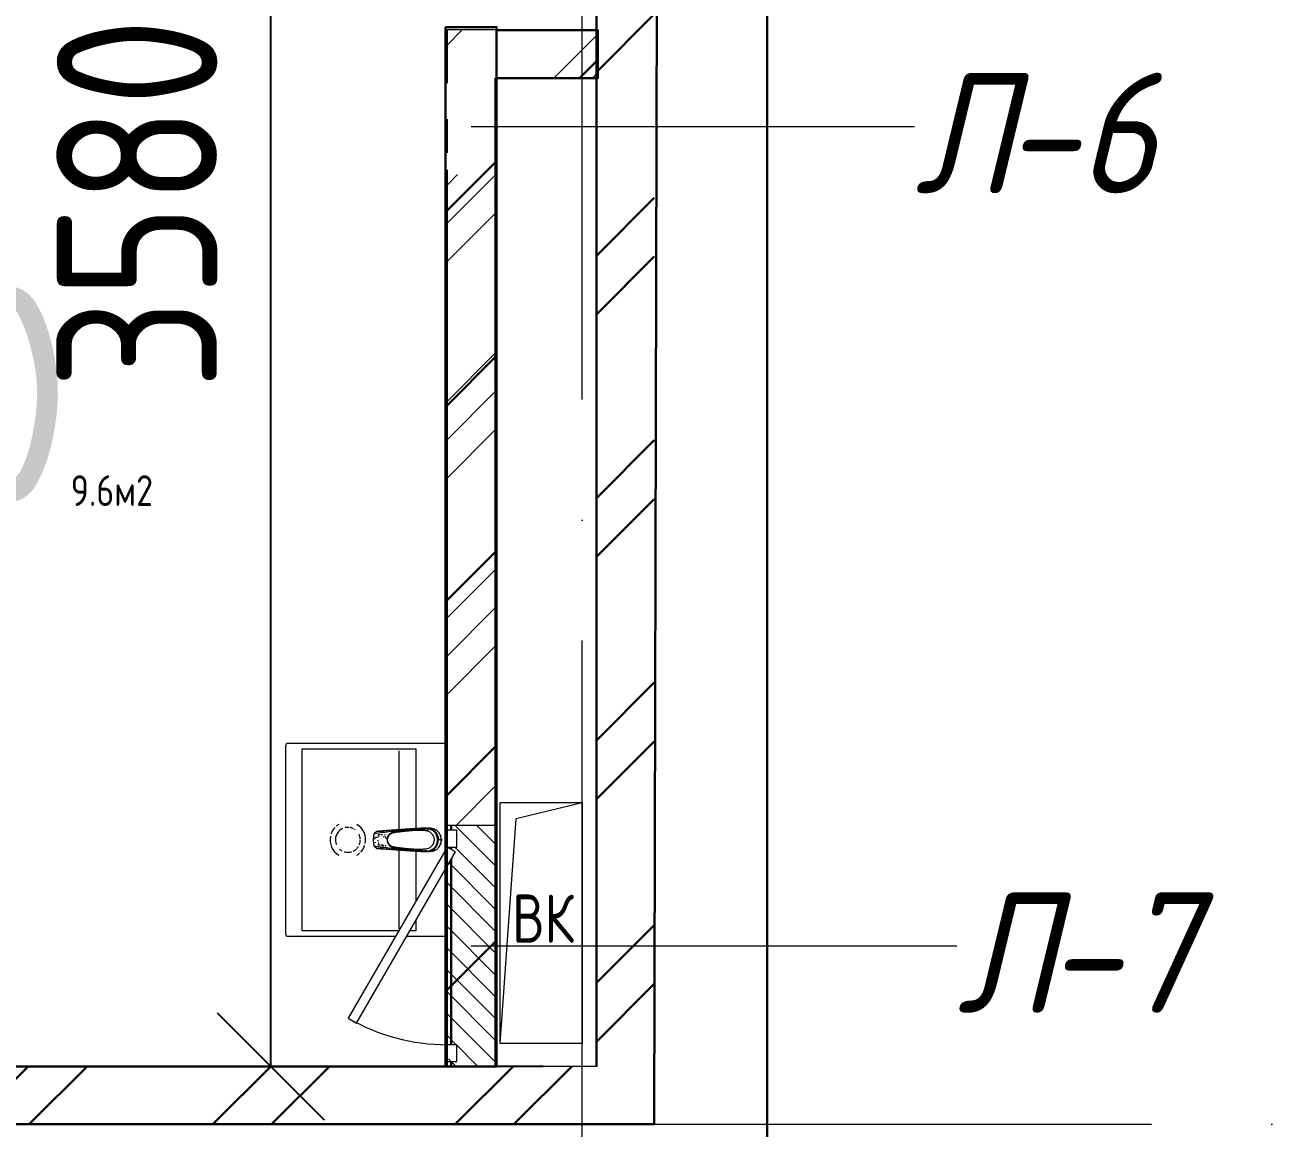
# Model space of a CAD drawing. Header units: millimetres. Extents: x -592259 to 288321, y -552984 to 293768.
# Drawn here: x 17906 to 20494, y -204574 to -202286 of the extents above; entities that cross this region are included whole.
import ezdxf

# ---------------------------------------------------------------- set-up
doc = ezdxf.new("R2010")
doc.units = ezdxf.units.MM
doc.linetypes.add('ADSK_Линия сетки', pattern=[2500, 2000, -250, 0, -250])
doc.layers.get('Defpoints').update_dxf_attribs({"color": 250})
for name, color, linetype, lineweight in [('0) Расчет', 250, 'Continuous', 60), ('0.2) Кирпич', 30, 'Continuous', 30), ('0.3) ПГП 6 вып', 4, 'Continuous', 30), ('2)Фархверки', 40, 'Continuous', 30), ('4) Штукатурка', 6, 'Continuous', 30), ('A-AREA-____-IDEN', 250, 'Continuous', 9), ('A-DETL-GENF-OTLN', 250, 'Continuous', 5), ('A-DOOR-____-IDEN', 250, 'Continuous', 9), ('A-DOOR-____-MCUT', 250, 'Continuous', 5), ('A-DOOR-____-OTLN', 250, 'Continuous', 5), ('A-FLOR-____-OTLN', 250, 'Continuous', 9), ('A-GENM-____-MCUT', 250, 'Continuous', 25), ('A-GENM-____-OTLN', 250, 'Continuous', 9), ('A-GLAZ-____-OTLN', 250, 'Continuous', 5), ('A-WALL-____-MCUT', 250, 'Continuous', 13), ('A-WALL-____-PATT', 250, 'Continuous', 13), ('G-XREF-____-OTLN', 250, 'Continuous', 9), ('P-SANR-FIXT-OTLN', 250, 'Continuous', 9), ('S-GRID-____-OTLN', 250, 'Continuous', 9)]:
    doc.layers.add(name, color=color, linetype=linetype, lineweight=lineweight)
doc.styles.add('ISOCPEUR', font='isocpeur.ttf', dxfattribs={"width": 0.8, "height": 100})
doc.styles.add('ISOCPEUR_1', font='isocpeur.ttf', dxfattribs={"width": 0.9, "height": 250})
doc.styles.add('ISOCPEUR_I', font='isocpeui.ttf', dxfattribs={"width": 0.9, "height": 12.5})
doc.styles.get("Standard").update_dxf_attribs({"font": 'ГОСТ тип А.ttf'})
doc.styles.add('А3', font='ГОСТ тип А.ttf')
doc.dimstyles.new('А3', dxfattribs={"dimtxt": 333, "dimasz": 222, "dimexe": 222, "dimexo": 111, "dimgap": 111, "dimtad": 1, "dimtoh": 1, "dimdec": 0, "dimrnd": 0.0015, "dimzin": 0, "dimdsep": 46, "dimtxsty": 'Standard', "dimblk": 'OBLIQUE', "dimcen": 0, "dimclrd": 7, "dimclre": 7, "dimclrt": 7, "dimadec": 0, "dimazin": 0, "dimtfac": 1, "dimtdec": 0, "dimtofl": 0, "dimtmove": 0, "dimatfit": 3, "dimfxl": 1, "dimtolj": 1, "dimtzin": 0, "dimarcsym": 0})
pattern_1 = [(45, (-3188.22, -259241.4), (-251.4472, 251.4472), []), (45, (-3188.22, -258860.4), (-251.4472, 251.4472), [])]
pattern_2 = [(45, (-3188.22, -259241.4), (-224.5064, 224.5064), []), (45, (-3108.85, -259241.4), (0, 449.0128), []), (45, (-3267.6, -259241.4), (0, 449.0128), [])]

# ---------------------------------------------------------------- blocks, each defined once
blk = doc.blocks.new('SND_Умывальник_Santek HEO - HEO 40_ гибкая подводка_установка на стену_ 400х340х170_  PN4_5_ ХВ_ГВ накидная гайка BP DN15_ К-гл_кон_ П DN 50-V20-АР1_Маркировочный план 3 этажа')
at = {"layer": 'G-XREF-____-OTLN'}
for p, q in [((-17.5, -103.1), (-18.3, -96.1)), ((18.6, -93.2), (17.7, -100.7)), ((-13.2, -122.3), (-12.8, -122.9)), ((13.7, -121.5), (13.9, -121.2))]:
    blk.add_line(p, q, dxfattribs=at)
at = {"layer": 'G-XREF-____-OTLN', "flags": 128}
blk.add_lwpolyline([(0, -129.4), (-2.6, -129.2), (-5.1, -128.6), (-8.6, -126.9), (-9.4, -126.4)], dxfattribs=at)
at = {"layer": 'P-SANR-FIXT-OTLN', "lineweight": 5}
for p, q in [((-200, -5), (-200, -335)), ((200, -88.7), (200, -5)), ((-23.9, -47.6), (-23.4, -52)), ((-21.2, -45.9), (-19.8, -45.9)), ((23.4, -52), (23.9, -47.4)), ((-188.5, -306), (-188.5, -70)), ((-188.5, -70), (-22, -70)), ((-188.5, -70), (-22, -70)), ((22.1, -70), (127.6, -70)), ((22.1, -70), (127.6, -70)), ((167.6, -70), (188.5, -70)), ((167.6, -70), (188.5, -70)), ((188.5, -70), (188.5, -82.1)), ((-184.6, -105), (-19.4, -105)), ((19.4, -105), (184.6, -105)), ((188.5, -105.2), (188.5, -306)), ((200, -335), (200, -111.8)), ((-9.6, -133.4), (-11, -135)), ((-10.2, -147.5), (-8.9, -148.7)), ((-5.9, -150.5), (-4.4, -151)), ((12.6, -138.2), (11.3, -135.3)), ((12, -138.2), (12, -140.3)), ((12, -138.2), (12, -140.3)), ((188.5, -306), (-188.5, -306)), ((-195, -340), (195, -340))]:
    blk.add_line(p, q, dxfattribs=at)
at = {"layer": 'P-SANR-FIXT-OTLN', "lineweight": 5, "flags": 128}
for points in [[(-24, -45.9), (-23.5, -44.1), (-23.1, -42.4)], [(23.1, -42.5), (23.5, -44.1), (24, -45.9)], [(-21.8, -57.4), (-22.6, -54.7), (-23.4, -52)], [(23.4, -52), (22.6, -54.7), (21.8, -57.4)], [(-17.6, -151.4), (-17.8, -149.6), (-17.9, -147.9)], [(-17.6, -151.4), (-15.4, -153.8), (-13.1, -156.3)], [(11, -146.6), (11.3, -146.2), (11.9, -145.1)], [(13.1, -156.3), (15.4, -153.8), (17.7, -151.4)], [(17.9, -147.9), (17.8, -149.6), (17.7, -151.4)]]:
    blk.add_lwpolyline(points, dxfattribs=at)
at = {"layer": 'P-SANR-FIXT-OTLN', "lineweight": 5}
for centre, radius, start, end in [((0, -210.9), 36.9, 78.0272, 150), ((0, -210.9), 36.9, 45.5918, 71.6223), ((0, -210.9), 25.9, 167.3064, 171.5165), ((0, -210.9), 25.9, 152.9816, 166.4817), ((0, -210.9), 25.9, 144, 148.4296), ((0, -210.9), 25.9, 93.0847, 116.1739), ((0, -210.9), 25.9, 65.5446, 88.4632), ((0, -210.9), 25.9, 45.5775, 58.0134), ((0, -210.9), 25.9, 25.5336, 44.5196), ((0, -210.9), 25.9, 13.3482, 16.572), ((0, -210.9), 25.9, 360, 12.6033), ((0, -210.9), 36.9, 30, 40.5764), ((0, -210.9), 36.9, 210, 220.5764), ((0, -210.9), 25.9, 175.2821, 180), ((0, -210.9), 25.9, 180, 192.7098), ((0, -210.9), 25.9, 205.5336, 224.5196), ((0, -210.9), 25.9, 225.5775, 292.7628), ((0, -210.9), 36.9, 258.0272, 330), ((0, -210.9), 25.9, 317.3943, 331.7651), ((0, -210.9), 25.9, 342.1977, 345.8849), ((0, -210.9), 25.9, 347.2447, 360), ((0, -210.9), 36.9, 225.5918, 251.6223), ((-195, -335), 5, 180, 270), ((195, -335), 5, 270, 360)]:
    blk.add_arc(centre, radius, start, end, dxfattribs=at)
for centre, major_axis, start_param, end_param in [((0, -140.2), (10.5, 0), 2.984761, 3.136523), ((0, -140.2), (10.5, 0), 3.150836, 3.488648), ((0, -144.4), (10.5, 0), 3.141593, 3.665191), ((0, -140.2), (10.5, 0), 2.074739, 2.346091), ((0, -140.2), (10.5, 0), 3.944651, 4.150495), ((0, -144.4), (10.5, 0), 2.106208, 2.262595), ((0, -144.4), (10.5, 0), 4.044495, 4.199712), ((0, -144.4), (13, 0), 4.251351, 4.444761), ((0, -140.2), (10.5, 0), 1.895215, 2.047019), ((0, -144.4), (13, 0), 4.518274, 4.621873), ((0, -140.2), (10.5, 0), 4.792405, 4.95203), ((0, -144.4), (13, 0), 5.095586, 5.204636), ((0, -140.2), (10.5, 0), 5.302179, 5.484258), ((0, -144.4), (10.5, 0), 5.759587, 6.283185), ((0, -140.2), (10.5, 0), 5.967442, 6.44117), ((0, -144.4), (13, 0), 0.38978, 0.523027)]:
    blk.add_ellipse(centre, major_axis=major_axis, ratio=0.841652, start_param=start_param, end_param=end_param, dxfattribs=at)
for points, knots in [([(0, -17), (-2.6, -17), (-5.7, -17.5), (-9.3, -18.8), (-11, -19.6), (-12.7, -20.4), (-14.3, -21.4), (-15.5, -22.4), (-16.7, -23.3), (-18.1, -24.6), (-19.3, -26.1), (-20.5, -27.7), (-21.5, -29.6), (-22.3, -31.7), (-23.2, -34.8), (-23.8, -38.6), (-23.9, -41), (-24, -41.9)], [0, 0, 0, 0, 0.2, 0.25, 0.3, 0.35, 0.4, 0.45, 0.5, 0.55, 0.6, 0.65, 0.7, 0.75, 0.8, 0.9, 1, 1, 1, 1]), ([(-24, -45.9), (-24, -44.4), (-23.7, -41.4), (-22.5, -37.8), (-21.2, -35), (-19.5, -32.5), (-16.9, -29.7), (-13.3, -26.9), (-9.1, -24.8), (-4.7, -23.5), (-1.6, -23.2), (0, -23.2)], [0, 0, 0, 0, 4.281434, 8.562869, 10.703586, 12.844303, 17.125738, 21.407172, 25.688606, 29.970041, 34.251475, 34.251475, 34.251475, 34.251475]), ([(23, -42.2), (22.5, -40), (20.7, -35.7), (16, -30.5), (10.1, -26.7), (4.2, -24.8), (-1.1, -24.5), (-5.4, -25.2), (-9.5, -26.6), (-13.3, -28.7), (-16.7, -31.3), (-19.6, -34.6), (-21.8, -38.3), (-22.8, -41), (-23.1, -42.4)], [0, 0, 0, 0, 0.111111, 0.222222, 0.333333, 0.444444, 0.513889, 0.583333, 0.652778, 0.722222, 0.791667, 0.861111, 0.930556, 1, 1, 1, 1]), ([(-5.3, -25), (-5.1, -25), (-4.1, -24.8), (-3.2, -24.7), (-2.5, -24.6)], [0.91841171, 0.91841171, 0.91841171, 0.91841171, 0.92857143, 0.96187166, 0.96187166, 0.96187166, 0.96187166]), ([(0, -17), (0, -17.5), (0, -18.6), (0, -20.3), (0, -21.8), (0, -22.7), (0, -23.2)], [0, 0, 0, 0, 0.25, 0.5, 0.75, 0.9474122, 0.9474122, 0.9474122, 0.9474122]), ([(24, -41.9), (24, -41.1), (23.9, -39.5), (23.6, -37.3), (23.3, -35.4), (22.9, -33.6), (22.3, -31.4), (21.5, -29.4), (20.4, -27.5), (19.1, -25.8), (17.7, -24.2), (15.5, -22.2), (11.3, -19.4), (5.8, -17.4), (1.5, -17), (0, -17)], [0, 0, 0, 0, 0.055556, 0.111111, 0.166667, 0.222222, 0.277778, 0.333333, 0.388889, 0.444444, 0.5, 0.555556, 0.666667, 0.888889, 1, 1, 1, 1]), ([(24, -45.9), (23.9, -44.4), (23.7, -42.1), (22.9, -39.2), (22.2, -37.1), (21.1, -35), (19.5, -32.5), (16.9, -29.7), (13.2, -26.9), (9.1, -24.8), (4.6, -23.5), (1.5, -23.2), (0, -23.2)], [-68.50295, -68.50295, -68.50295, -68.50295, -64.221516, -62.080799, -59.940082, -57.799364, -55.658647, -51.377213, -47.095778, -42.814344, -38.53291, -34.251475, -34.251475, -34.251475, -34.251475]), ([(6.6, -17.7), (7.2, -17.9), (8.4, -18.3), (9.7, -18.8), (10.2, -19)], [0.08534081, 0.08534081, 0.08534081, 0.08534081, 0.11111111, 0.13561298, 0.13561298, 0.13561298, 0.13561298]), ([(-23.2, -41.7), (-23.3, -41.8), (-23.7, -44), (-24.1, -48.4), (-24.2, -55.3), (-23.9, -60.1), (-23.8, -62.5)], [0.6183892, 0.6183892, 0.6183892, 0.6183892, 0.625, 0.75, 0.875, 1, 1, 1, 1]), ([(-23.8, -45.7), (-23.9, -45.2), (-24, -43.9), (-24, -41.1), (-23.8, -38.2), (-23.4, -36), (-23.3, -35.2), (-23.3, -35.2)], [0.449688, 0.449688, 0.449688, 0.449688, 0.4722222, 0.5, 0.5555556, 0.5833333, 0.5860809, 0.5860809, 0.5860809, 0.5860809]), ([(-23.9, -47.6), (-24, -49.2), (-23.9, -52.6), (-23.3, -57.5), (-22.5, -62.4), (-21.8, -67.4), (-21.2, -72.4), (-20.5, -79.2), (-19.6, -85.9), (-18.7, -92.7), (-18.1, -96.9), (-17.7, -100.4), (-17.4, -103.7), (-17.1, -107.9), (-16.5, -113), (-15.5, -117.2), (-14.3, -120.3), (-13.1, -122.6), (-11.5, -124.7), (-9.6, -126.4), (-7.4, -127.7), (-4.3, -129), (-1.7, -129.4), (0, -129.4)], [0, 0, 0, 0, 0.055556, 0.111111, 0.166667, 0.222222, 0.277778, 0.333333, 0.444444, 0.5, 0.555556, 0.583333, 0.611111, 0.666667, 0.722222, 0.777778, 0.805556, 0.833333, 0.861111, 0.888889, 0.916667, 0.944444, 1, 1, 1, 1]), ([(-23.8, -46.4), (-23.8, -46.8), (-23.6, -47.9), (-23.4, -48.9), (-23.2, -49.6)], [0.11642766, 0.11642766, 0.11642766, 0.11642766, 0.15, 0.2, 0.2, 0.2, 0.2]), ([(-13.1, -156.3), (-14, -150.5), (-15.7, -138.8), (-17.5, -124.1), (-18.8, -112.3), (-19.7, -103.3), (-20.4, -95.8), (-21, -89.7), (-21.3, -85.2), (-21.7, -80.4), (-22.2, -73.7), (-22.6, -66.6), (-23, -60), (-23.2, -53.9), (-23.1, -48.3), (-22.9, -45.7), (-22.8, -44.8)], [0, 0, 0, 0, 0.0714286, 0.1428571, 0.1785714, 0.2142857, 0.25, 0.2678571, 0.2857143, 0.3035714, 0.3214286, 0.3571429, 0.375, 0.3928571, 0.4285714, 0.4542548, 0.4542548, 0.4542548, 0.4542548]), ([(-22.3, -41.8), (-22.2, -41.4), (-22.1, -40.9), (-21.9, -40), (-21.7, -39.4), (-21.6, -39)], [0.5, 0.5, 0.5, 0.5, 0.53571429, 0.55357143, 0.57142857, 0.57142857, 0.57142857, 0.57142857]), ([(-21.4, -38.4), (-21.4, -38.2), (-21.2, -37.7), (-20.7, -36.5), (-19.9, -34.9), (-19.2, -33.8), (-18.9, -33.4)], [0.58122859, 0.58122859, 0.58122859, 0.58122859, 0.58928571, 0.60714286, 0.64285714, 0.66787901, 0.66787901, 0.66787901, 0.66787901]), ([(0, -128.4), (-0.5, -128.4), (-1.5, -128.4), (-3, -128.2), (-4.5, -127.8), (-6, -127.3), (-7.2, -126.7), (-8.3, -126.1), (-9.4, -125.3), (-10.6, -124.2), (-11.7, -123.1), (-12.3, -122.1), (-13, -121.1), (-13.8, -119.5), (-14.8, -117), (-15.6, -113.8), (-16.2, -110.6), (-16.5, -107.9), (-16.7, -104.9), (-17, -102.2), (-17.2, -100.1), (-17.5, -98.1), (-17.8, -95.4), (-18.2, -92.4), (-18.5, -89.5), (-18.8, -86.5), (-19.2, -82.4), (-19.6, -77.2), (-19.9, -71.2), (-19.9, -66.2), (-19.9, -62.6), (-19.9, -59.9), (-19.8, -57.9), (-19.8, -56.3), (-19.8, -54.9), (-19.8, -53.4), (-19.7, -51.5), (-19.5, -49.1), (-18.9, -46.3), (-17.6, -42.7), (-15, -38.6), (-10.6, -34.8), (-6.2, -32.7), (-2.5, -31.9), (0.4, -31.7), (3.3, -32.1), (6, -32.8), (8.2, -33.7), (9.9, -34.7), (11.3, -35.6), (12.7, -36.7), (14, -37.9), (15.2, -39.2), (16.4, -40.9), (17.7, -43.1), (18.9, -46.3), (19.5, -50.3), (19.8, -56.2), (19.9, -62.5), (19.9, -68.3), (19.7, -74), (19.3, -81.1), (18.8, -86.8), (18.5, -89.7)], [0, 0, 0, 0, 0.019231, 0.038462, 0.057692, 0.076923, 0.096154, 0.115385, 0.134615, 0.153846, 0.163462, 0.173077, 0.182692, 0.192308, 0.211538, 0.230769, 0.240385, 0.25, 0.259615, 0.269231, 0.274038, 0.278846, 0.288462, 0.298077, 0.307692, 0.317308, 0.326923, 0.346154, 0.365385, 0.384615, 0.403846, 0.423077, 0.442308, 0.451923, 0.461538, 0.471154, 0.480769, 0.5, 0.519231, 0.538462, 0.576923, 0.615385, 0.653846, 0.673077, 0.692308, 0.711538, 0.730769, 0.75, 0.759615, 0.769231, 0.783654, 0.798077, 0.8125, 0.826923, 0.841346, 0.855769, 0.870192, 0.884615, 0.913462, 0.927885, 0.942308, 0.971154, 1, 1, 1, 1]), ([(23.1, -48.2), (23.1, -49.1), (23.2, -51.4), (23.2, -55.4), (23.1, -60), (22.6, -66.6), (22.2, -73.7), (21.7, -80.4), (21.4, -85.2), (21, -89.7), (20.5, -95.8), (19.8, -103.3), (18.9, -112.3), (17.5, -124.1), (15.7, -138.8), (14, -150.5), (13.1, -156.3)], [0.5714286, 0.5714286, 0.5714286, 0.5714286, 0.5892857, 0.6071429, 0.625, 0.6428571, 0.6785714, 0.6964286, 0.7142857, 0.7321429, 0.75, 0.7857143, 0.8214286, 0.8571429, 0.9285714, 1, 1, 1, 1]), ([(19, -33.6), (19.3, -34), (19.8, -34.7), (20.4, -35.8), (20.9, -36.8), (21.2, -37.7), (21.4, -38.2), (21.4, -38.4)], [0.3358363, 0.3358363, 0.3358363, 0.3358363, 0.35714286, 0.375, 0.39285714, 0.41071429, 0.41877151, 0.41877151, 0.41877151, 0.41877151]), ([(19, -89.8), (19.5, -86.2), (20.2, -80.8), (21.1, -73.7), (21.7, -68.4), (22.2, -64), (22.7, -60.5), (23.3, -57.1), (23.9, -52.7), (24, -49.2), (23.9, -47.4)], [0, 0, 0, 0, 0.25, 0.375, 0.5, 0.625, 0.6875, 0.75, 0.875, 1, 1, 1, 1]), ([(21.8, -39.4), (21.8, -39.6), (21.9, -40), (22, -40.2), (22, -40.4)], [0.43577337, 0.43577337, 0.43577337, 0.43577337, 0.44642857, 0.45645234, 0.45645234, 0.45645234, 0.45645234]), ([(23.2, -34.8), (23.2, -35), (23.4, -35.9), (23.8, -38.2), (24.1, -41.7), (24, -44.5), (23.8, -45.8)], [0.4097338, 0.4097338, 0.4097338, 0.4097338, 0.4166667, 0.4444444, 0.5, 0.550944, 0.550944, 0.550944, 0.550944]), ([(23.2, -49.6), (23.4, -48.9), (23.6, -47.9), (23.8, -46.8), (23.9, -46.4)], [0.8, 0.8, 0.8, 0.8, 0.85, 0.88358568, 0.88358568, 0.88358568, 0.88358568]), ([(23.7, -46.6), (23.6, -47.1), (23.5, -47.7), (23.4, -48.4), (23.3, -48.5)], [0.56144037, 0.56144037, 0.56144037, 0.56144037, 0.58333333, 0.58622412, 0.58622412, 0.58622412, 0.58622412]), ([(23.8, -62.5), (24, -60.1), (24.2, -55.3), (24.1, -48.9), (23.8, -45), (23.6, -43.3)], [0, 0, 0, 0, 0.125, 0.25, 0.3486166, 0.3486166, 0.3486166, 0.3486166]), ([(-23.8, -62.5), (-23.7, -64.3), (-23.4, -68.1), (-23, -74.1), (-22.7, -79.7), (-22.4, -84.3), (-22, -88.9), (-21.7, -94.5), (-21, -103.5), (-20.5, -111.8), (-19.9, -120.3), (-19.3, -128.7), (-18.5, -138.9), (-17.9, -147.2), (-17.6, -151.4)], [0, 0, 0, 0, 0.071429, 0.142857, 0.214286, 0.25, 0.285714, 0.357143, 0.428571, 0.571429, 0.642857, 0.714286, 0.857143, 1, 1, 1, 1]), ([(-23.4, -52), (-23.4, -52.1), (-23.4, -52.4), (-23.4, -53.4), (-23.2, -55.1), (-22.9, -57.5), (-22.6, -60.4), (-22.1, -64.8), (-21.6, -69.6), (-20.9, -74.6), (-20.3, -79.8), (-19.5, -86.3), (-18.6, -93.8), (-17.8, -100.1), (-17.1, -105.1), (-16.7, -108.8), (-16.3, -112.6), (-15.8, -116.3), (-14.7, -120), (-12.8, -123.1), (-11.2, -124.8), (-10.3, -125.5)], [0, 0, 0, 0, 0.0192308, 0.0384615, 0.0576923, 0.0769231, 0.0961538, 0.1153846, 0.1538462, 0.1730769, 0.1923077, 0.2307692, 0.2692308, 0.3076923, 0.3269231, 0.3461538, 0.3653846, 0.3846154, 0.4038462, 0.4230769, 0.4397601, 0.4397601, 0.4397601, 0.4397601]), ([(-19, -82.1), (-19, -81.8), (-19.1, -81), (-19.3, -79.8), (-19.5, -78.5), (-19.7, -77), (-20, -75.2), (-20.3, -72.9), (-20.7, -70.2), (-21.2, -66.7), (-21.7, -63.4), (-22.1, -60.6), (-22.4, -58.9), (-22.5, -57.8), (-22.4, -57.3), (-22.2, -57.1), (-22, -57.3), (-21.8, -57.4)], [-0.210165, -0.210165, -0.210165, -0.210165, -0.203125, -0.1953125, -0.1875, -0.1796875, -0.171875, -0.15625, -0.140625, -0.125, -0.09375, -0.078125, -0.0625, -0.046875, -0.03125, -0.015625, 0, 0, 0, 0]), ([(4.4, -128.6), (5.6, -128.3), (7.9, -127.3), (11, -125), (13.1, -122.6), (14.4, -120.4), (15.3, -118), (16, -114.9), (16.4, -111.7), (16.6, -109.2), (16.9, -106.6), (17.3, -103.5), (17.9, -98.4), (18.7, -92.2), (19.7, -84.7), (20.4, -78.4), (21, -73.5), (21.6, -68.8), (22.1, -64.3), (22.6, -60.2), (22.9, -57.4), (23.2, -55.1), (23.3, -53.4), (23.4, -52.4), (23.4, -52.1), (23.4, -52)], [0.5192308, 0.5192308, 0.5192308, 0.5192308, 0.5384615, 0.5576923, 0.5769231, 0.5865385, 0.5961538, 0.6153846, 0.6346154, 0.6442308, 0.6538462, 0.6730769, 0.6923077, 0.7307692, 0.7692308, 0.8076923, 0.8269231, 0.8461538, 0.8846154, 0.9038462, 0.9230769, 0.9423077, 0.9615385, 0.9807692, 1, 1, 1, 1]), ([(17.7, -151.4), (18, -147.2), (18.6, -138.9), (19.3, -128.7), (19.9, -120.3), (20.3, -113.9), (20.8, -107.6), (21.2, -101.3), (21.7, -94.5), (22.1, -88.9), (22.4, -84.3), (22.7, -79.7), (23.1, -74.1), (23.5, -68.1), (23.7, -64.3), (23.8, -62.5)], [0, 0, 0, 0, 0.142857, 0.285714, 0.357143, 0.428571, 0.5, 0.571429, 0.642857, 0.714286, 0.75, 0.785714, 0.857143, 0.928571, 1, 1, 1, 1]), ([(21.8, -57.4), (21.9, -57.3), (22.2, -57.1), (22.4, -57.3), (22.4, -57.8), (22.3, -58.9), (22.1, -60.6), (21.6, -63.4), (21.2, -66.7), (20.8, -69.6), (20.6, -70.9), (20.5, -71.3)], [-1, -1, -1, -1, -0.984375, -0.96875, -0.953125, -0.9375, -0.921875, -0.90625, -0.875, -0.859375, -0.852792, -0.852792, -0.852792, -0.852792]), ([(18.5, -89.7), (18.2, -92.3), (17.7, -96.2), (17.1, -101.5), (16.7, -105.4), (16.2, -109.4), (15.6, -113.3), (14.9, -116.5), (14, -119), (13.2, -120.8), (12.1, -122.5), (10.4, -124.6), (7.7, -126.6), (4, -128.1), (1.3, -128.4), (0, -128.4)], [0, 0, 0, 0, 0.166667, 0.25, 0.333333, 0.416667, 0.5, 0.583333, 0.625, 0.666667, 0.708333, 0.75, 0.833333, 0.916667, 1, 1, 1, 1]), ([(0, -129.4), (0.8, -129.4), (2.1, -129.3), (3.7, -129), (4.8, -128.7), (5.9, -128.3), (6.8, -127.9), (7.7, -127.5), (8.8, -126.8), (10, -126), (11.1, -125.1), (12.3, -123.8), (13.5, -122), (14.6, -119.8), (15.4, -117.2), (16.1, -114), (16.7, -110.3), (17.2, -105.9), (17.7, -101.1), (18.3, -95.7), (18.8, -91.8), (19, -89.8)], [0, 0, 0, 0, 0.1, 0.15, 0.2, 0.25, 0.3, 0.35, 0.4, 0.45, 0.5, 0.55, 0.6, 0.65, 0.7, 0.75, 0.8, 0.85, 0.9, 0.95, 1, 1, 1, 1]), ([(19.4, -78.5), (19.4, -78.9), (19.3, -79.8), (19.1, -81.1), (19, -81.9), (18.9, -82.3)], [-0.8125, -0.8125, -0.8125, -0.8125, -0.8046875, -0.796875, -0.78898159, -0.78898159, -0.78898159, -0.78898159]), ([(-19.1, -130.9), (-19.1, -130.8), (-19, -130.7), (-18.8, -130.7), (-18.6, -130.6), (-18.5, -130.6), (-18.3, -130.5), (-18.1, -130.5), (-17.6, -130.5), (-17, -130.4), (-16.6, -130.3)], [0, 0, 0, 0, 0.1, 0.15, 0.175, 0.2, 0.225, 0.25, 0.3, 0.4, 0.4, 0.4, 0.4]), ([(-17.9, -147.9), (-18, -146.5), (-17.9, -143.9), (-17.2, -140.7), (-16.4, -138.5), (-16, -137.5), (-15.8, -137.1), (-15.7, -137)], [0, 0, 0, 0, 0.1666667, 0.3333333, 0.4166667, 0.4583333, 0.4722829, 0.4722829, 0.4722829, 0.4722829]), ([(11.7, -131.8), (11.9, -131.9), (12.3, -132.2), (12.7, -132.7), (12.9, -132.9), (13.1, -133)], [0.26184412, 0.26184412, 0.26184412, 0.26184412, 0.29166667, 0.3125, 0.33333333, 0.33333333, 0.33333333, 0.33333333]), ([(15.8, -137), (15.8, -137.1), (16, -137.5), (16.5, -138.5), (17.3, -140.7), (17.9, -143.9), (18, -146.5), (17.9, -147.9)], [0.5277524, 0.5277524, 0.5277524, 0.5277524, 0.5416667, 0.5833333, 0.6666667, 0.8333333, 1, 1, 1, 1]), ([(16.7, -130.3), (17.1, -130.4), (17.6, -130.5), (18.1, -130.5), (18.4, -130.5), (18.5, -130.6), (18.7, -130.6), (18.8, -130.7), (19, -130.7), (19.1, -130.8), (19.1, -130.9)], [0.6, 0.6, 0.6, 0.6, 0.7, 0.75, 0.775, 0.8, 0.825, 0.85, 0.9, 1, 1, 1, 1])]:
    blk.add_open_spline(points, degree=3, knots=knots, dxfattribs=at)
for points in [[(-10, -18.9), (-9.5, -18.7), (-9, -18.5), (-8.5, -18.3)], [(-1.9, -16.9), (-1.3, -16.8), (-0.6, -16.8), (0, -16.8)], [(0, -16.8), (0.7, -16.8), (1.5, -16.9), (2.2, -16.9)], [(2.4, -24.6), (3.1, -24.7), (3.9, -24.8), (4.6, -24.9)], [(14.6, -21.4), (15.1, -21.8), (15.5, -22.1), (16, -22.5)], [(-24, -41.9), (-24.1, -43), (-24, -44.1), (-24, -45.2)], [(-23.4, -52), (-23.6, -51), (-23.8, -48.9), (-23.9, -46.9), (-24, -45.9)], [(-23.1, -42.4), (-23.3, -43.2), (-23.7, -45), (-23.8, -46.7), (-23.9, -47.6)], [(-23.3, -48.5), (-23.5, -47.8), (-23.6, -47.2), (-23.7, -46.6)], [(23.9, -47.4), (23.8, -46.6), (23.6, -44.8), (23.3, -43.1), (23, -42.2)], [(24, -45.9), (23.9, -46.9), (23.8, -48.9), (23.5, -51), (23.4, -52)], [(24, -45.2), (24.1, -44.1), (24.1, -43), (24, -41.9)], [(-20.2, -59.9), (-20.7, -59.1), (-21.3, -58.3), (-21.8, -57.4)], [(-20.9, -104.7), (-20.9, -104.7), (-20.7, -104.7), (-20.3, -104.6), (-20, -104.6)], [(-6.7, -127.8), (-5.9, -128.2), (-5, -128.5), (-4.1, -128.7)], [(20.1, -104.6), (20.6, -104.7), (20.9, -104.7), (20.9, -104.7)], [(-6.6, -157.1), (-7.7, -157), (-9.8, -156.8), (-12, -156.5), (-13.1, -156.3)], [(0, -157.4), (-1.1, -157.4), (-3.3, -157.4), (-5.5, -157.2), (-6.6, -157.1)], [(6.6, -157.1), (5.5, -157.2), (3.3, -157.4), (1.1, -157.4), (0, -157.4)], [(13.1, -156.3), (12, -156.5), (9.9, -156.8), (7.7, -157), (6.6, -157.1)]]:
    blk.add_open_spline(points, degree=3, dxfattribs=at)
blk = doc.blocks.new('_Wn_-As_OpeningMEP_floor__Rectangular - _Wn_-As_OpeningMEP_floor__Rectangular-32466849-АР1_Маркировочный план 3 этажа')
at = {"layer": 'A-DETL-GENF-OTLN', "lineweight": 5}
for p, q in [((-51.6, 266.6), (85, 300)), ((-85, -200), (-51.6, 266.6))]:
    blk.add_line(p, q, dxfattribs=at)
blk = doc.blocks.new('АР_Люк - ЛРС_ВК_500х400_наружный_NCS S 1000-N-V89-АР1_Маркировочный план 3 этажа')
at = {"layer": 'A-DOOR-____-OTLN'}
h = blk.add_hatch(dxfattribs=at)
h.set_pattern_fill('FP_54', color=256, style=0, pattern_type=2)
h.set_pattern_definition([(45, (125, 0), (-22.6274, 22.6274), [])])
h.paths.add_polyline_path([(-125, 40), (-125, -50), (375, -50), (375, 50), (365, 50), (365, 30), (330, 30), (330, 50), (320, 32.7), (290, 50), (-80, 50), (-80, 30), (-115, 30), (-115, 43), (-90, 43), (-115, 48), (-115, 50), (-125, 50), (-125, 43)])
h.paths.add_polyline_path([(-90, 43), (-81.7, 41.3), (-81.7, 43)])
at = {"layer": 'A-DETL-GENF-OTLN', "lineweight": 5}
for p, q in [((375, 50), (-125, 50)), ((-125, 50), (-125, -50)), ((375, -50), (375, 50)), ((-125, -50), (375, -50))]:
    blk.add_line(p, q, dxfattribs=at)
at = {"layer": 'A-DOOR-____-MCUT', "lineweight": 5}
for p, q in [((-25.1, 255), (-35.1, 237.7)), ((-35.1, 237.7), (320, 32.7)), ((330, 50), (-25.1, 255)), ((-80, 50), (-115, 50)), ((-115, 50), (-115, 30)), ((-115, 30), (-80, 30)), ((-80, 30), (-80, 50)), ((320, 32.7), (330, 50)), ((365, 50), (330, 50)), ((330, 50), (330, 30)), ((330, 30), (365, 30)), ((365, 30), (365, 50))]:
    blk.add_line(p, q, dxfattribs=at)
blk.add_arc((330, 50), 410, 150, 180, dxfattribs=at)
at = {"layer": 'A-DOOR-____-OTLN'}
blk.add_line((330, 50), (-25.1, 255), dxfattribs=at)
blk = doc.blocks.new('ASML_АР_Отделка Люка - ВО Отделка люков_Грунтовка 0_Шпатлевка 0_Окраска 0_0-42722003-АР1_Маркировочный план 3 этажа')
at = {"layer": 'A-GENM-____-MCUT', "lineweight": 5}
for p, q in [((-240, 3), (-250, 3)), ((-250, 3), (-250, 0)), ((177.1, 3), (-205, 3)), ((205, 3), (201, 3)), ((250, 3), (240, 3)), ((250, 0), (250, 3)), ((-250, 0), (-240, 0)), ((-205, 0), (182.3, 0)), ((199.2, 0), (205, 0)), ((240, 0), (250, 0))]:
    blk.add_line(p, q, dxfattribs=at)
blk = doc.blocks.new('_Oblique')
at = {"color": 0, "linetype": 'ByBlock', "lineweight": -2}
blk.add_line((-0.5, -0.5), (0.5, 0.5), dxfattribs=at)
blk = doc.blocks.new('*D5454')
at = {"layer": '0) Расчет', "color": 7, "lineweight": -2, "transparency": 16777216}
for p, q in [((14761.8, -204677.4), (14761.8, -205490.8)), ((19211.8, -204687.7), (19211.8, -205490.8)), ((14761.8, -205268.8), (19211.8, -205268.8))]:
    blk.add_line(p, q, dxfattribs=at)
at = {"layer": 'Defpoints', "color": 0, "transparency": 16777216}
for p in [(14761.8, -204566.4), (19211.8, -204576.7), (19211.8, -205268.8)]:
    blk.add_point(p, dxfattribs=at)
at = {"layer": '0) Расчет', "color": 7, "lineweight": -2, "transparency": 16777216, "xscale": 222, "yscale": 222, "zscale": 222, "rotation": 180}
blk.add_blockref('_Oblique', (14761.8, -205268.8), dxfattribs=at)
at = {"layer": '0) Расчет', "color": 7, "lineweight": -2, "transparency": 16777216, "xscale": 222, "yscale": 222, "zscale": 222}
blk.add_blockref('_Oblique', (19211.8, -205268.8), dxfattribs=at)
at = {"layer": '0) Расчет', "color": 7, "transparency": 16777216, "insert": (16986.8, -204991.3), "char_height": 333, "attachment_point": 5}
blk.add_mtext('\\A1;4450', dxfattribs=at)
blk = doc.blocks.new('*D5455')
at = {"layer": '0) Расчет', "color": 7, "lineweight": -2, "transparency": 16777216}
for p, q in [((18980.8, -200866.4), (18194, -200866.4)), ((18416, -204446.4), (18416, -200866.4)), ((18980.8, -204446.4), (18194, -204446.4))]:
    blk.add_line(p, q, dxfattribs=at)
at = {"layer": 'Defpoints', "color": 0, "transparency": 16777216}
for p in [(18416, -200866.4), (19091.8, -200866.4), (19091.8, -204446.4)]:
    blk.add_point(p, dxfattribs=at)
at = {"layer": '0) Расчет', "color": 7, "lineweight": -2, "transparency": 16777216, "xscale": 222, "yscale": 222, "zscale": 222}
for p, rotation in [((18416, -200866.4), 90), ((18416, -204446.4), 270)]:
    blk.add_blockref('_Oblique', p, dxfattribs=dict(at, rotation=rotation))
at = {"layer": '0) Расчет', "color": 7, "transparency": 16777216, "insert": (18138.5, -202656.4), "char_height": 333, "attachment_point": 5, "rotation": 90}
blk.add_mtext('\\A1;3580', dxfattribs=at)

msp = doc.modelspace()

# ---------------------------------------------------------------- hatches: boundary and pattern name
at = {"layer": '0.2) Кирпич'}
h = msp.add_hatch(dxfattribs=at)
h.set_pattern_fill('FP_2', color=256, style=0, pattern_type=2)
h.set_pattern_definition(pattern_1)
h.paths.add_polyline_path([(19091.7763, -204566.3886), (19211.7763, -204566.3886), (19211.7763, -202251.3892), (19091.7763, -202251.3892), (19091.7763, -204455.6051)])
h.paths.add_polyline_path([(19202.3199, -201151.3892), (19211.7763, -201151.3892), (19211.7763, -200866.3892), (19091.7763, -200866.5676), (19091.7763, -202251.3892), (19180.8429, -202251.3892)])
h = msp.add_hatch(dxfattribs=at)
h.set_pattern_fill('FP_2', color=256, style=0, pattern_type=2)
h.set_pattern_definition(pattern_1)
h.paths.add_polyline_path([(10621.0595, -204566.3886), (12571.7763, -204566.3886), (12571.7763, -204446.3886), (10611.8141, -204446.3886), (10611.8141, -204566.3886)])
h.paths.add_polyline_path([(19091.7763, -204566.3886), (19091.7763, -204446.3886), (14761.7544, -204446.3886), (14761.7544, -204566.3886), (19085.1811, -204566.3886)])
h.paths.add_polyline_path([(12601.7763, -204566.3886), (14361.7544, -204566.3886), (14361.7544, -204446.3886), (12571.7763, -204446.4477), (12571.7763, -204566.3886)])
at = {"layer": '0.3) ПГП 6 вып'}
h = msp.add_hatch(dxfattribs=at)
h.set_pattern_fill('ANSI31', color=4, scale=90)
h.paths.add_polyline_path([(18778.5369, -202290.4839), (18884.5369, -202290.4839), (18884.5369, -204446.4839), (18778.5369, -204446.4839)])
h = msp.add_hatch(dxfattribs=at)
h.set_pattern_fill('ANSI31', color=4, scale=90)
h.paths.add_polyline_path([(18884.5369, -202396.4839), (19094.5369, -202396.4839), (19094.5369, -202296.4839), (18884.5369, -202296.4839)])
at = {"layer": 'A-WALL-____-PATT', "lineweight": 15, "true_color": 0x000000}
h = msp.add_hatch(dxfattribs=at)
h.set_pattern_fill('FP_9', color=18, style=0, pattern_type=2)
h.set_pattern_definition(pattern_2)
h.paths.add_polyline_path([(18891.7544, -202396.3886), (19091.7763, -202396.3886), (19091.7763, -202296.3886), (18781.7763, -202296.3886), (18781.7763, -202396.3886), (18881.7763, -202396.3886)])
h = msp.add_hatch(dxfattribs=at)
h.set_pattern_fill('FP_9', color=18, style=0, pattern_type=2)
h.set_pattern_definition(pattern_2)
h.paths.add_polyline_path([(18788.7763, -203946.3886), (18881.7763, -203946.3886), (18881.7763, -202596.3886), (18781.7763, -202596.3886), (18781.7763, -203946.3886)])

# ---------------------------------------------------------------- linework, layer by layer
at = {"layer": '0.2) Кирпич'}
for p, q in [((19091.7763, -201121.3892), (19091.7763, -204446.3886)), ((19211.7763, -204566.3886), (19219.7763, -201121.3892)), ((18788.7763, -204446.3886), (14761.7544, -204446.3886)), ((14761.7544, -204566.3886), (19211.7763, -204566.3886))]:
    msp.add_line(p, q, dxfattribs=at)
at = {"layer": '0.3) ПГП 6 вып'}
for points in [[(18778.5369, -202290.4839), (18884.5369, -202290.4839), (18884.5369, -204446.4839), (18778.5369, -204446.4839)], [(18884.5369, -202396.4839), (19094.5369, -202396.4839), (19094.5369, -202296.4839), (18884.5369, -202296.4839)]]:
    msp.add_lwpolyline(points, close=True, dxfattribs=at)
at = {"layer": '4) Штукатурка'}
msp.add_line((19445.7334, -202126.7968), (19445.7334, -204850.8119), dxfattribs=at)
at = {"layer": 'A-DOOR-____-IDEN', "color": 18, "true_color": 0x000000}
for p, q in [((18831.7763, -202496.3886), (19751.7763, -202496.3886)), ((18831.7763, -204196.3886), (19839.4189, -204196.3886))]:
    msp.add_line(p, q, dxfattribs=at)
at = {"layer": 'A-FLOR-____-OTLN', "color": 18, "lineweight": 5, "true_color": 0x000000}
for p, q in [((18891.7544, -204398.6608), (18891.7544, -203898.6608)), ((18891.7544, -203898.6608), (19061.7544, -203898.6608)), ((19061.7544, -203898.6608), (19061.7544, -204398.6608)), ((19061.7544, -204398.6608), (18891.7544, -204398.6608))]:
    msp.add_line(p, q, dxfattribs=at)
at = {"layer": 'A-WALL-____-MCUT', "color": 18, "lineweight": 15, "true_color": 0x000000}
for p, q in [((19091.7763, -202296.3886), (18781.7763, -202296.3886)), ((18781.7763, -202296.3886), (18781.7763, -202406.3886)), ((18881.7763, -204446.3886), (18881.7763, -202396.3886)), ((18881.7763, -202396.3886), (19091.7763, -202396.3886)), ((18781.7763, -202481.3886), (18781.7763, -202551.3886)), ((18781.7763, -202586.3886), (18781.7763, -203956.3886)), ((18781.7763, -204031.3886), (18781.7763, -204401.3886)), ((18781.7763, -204436.3886), (18781.7763, -204446.3886)), ((19091.7763, -204446.3886), (18791.7763, -204446.3886))]:
    msp.add_line(p, q, dxfattribs=at)
at = {"layer": 'S-GRID-____-OTLN', "color": 18, "linetype": 'ADSK_Линия сетки', "true_color": 0x000000}
for p, q in [((19061.7763, -220563.733), (19061.7763, -199653.1503)), ((-6757.7749, -204566.3886), (70471.963, -204566.3886))]:
    msp.add_line(p, q, dxfattribs=at)

# ---------------------------------------------------------------- block references
at = {"layer": 'A-DOOR-____-OTLN', "color": 18, "true_color": 0x000000, "rotation": 90}
msp.add_blockref('АР_Люк - ЛРС_ВК_500х400_наружный_NCS S 1000-N-V89-АР1_Маркировочный план 3 этажа', (18831.7763, -204321.3886), dxfattribs=at)
at = {"layer": 'A-GENM-____-OTLN', "color": 18, "lineweight": 5, "true_color": 0x000000, "rotation": 90}
msp.add_blockref('ASML_АР_Отделка Люка - ВО Отделка люков_Грунтовка 0_Шпатлевка 0_Окраска 0_0-42722003-АР1_Маркировочный план 3 этажа', (18791.7763, -204196.3886), dxfattribs=at)
at = {"layer": 'A-GLAZ-____-OTLN', "color": 18, "true_color": 0x000000}
msp.add_blockref('_Wn_-As_OpeningMEP_floor__Rectangular - _Wn_-As_OpeningMEP_floor__Rectangular-32466849-АР1_Маркировочный план 3 этажа', (18976.7544, -204198.6608), dxfattribs=at)
at = {"layer": 'P-SANR-FIXT-OTLN', "color": 18, "lineweight": 5, "true_color": 0x000000, "rotation": 270.0000000000002}
msp.add_blockref('SND_Умывальник_Santek HEO - HEO 40_ гибкая подводка_установка на стену_ 400х340х170_  PN4_5_ ХВ_ГВ накидная гайка BP DN15_ К-гл_кон_ П DN 50-V20-АР1_Маркировочный план 3 этажа', (18786.7763, -203976.3886), dxfattribs=at)

# ---------------------------------------------------------------- texts
at = {"layer": '0.3) ПГП 6 вып', "insert": (18000.8739, -203220.0475), "char_height": 63.81659, "attachment_point": 1, "style": 'А3'}
msp.add_mtext_dynamic_manual_height_columns('9.6м2', width=1367.025343, gutter_width=319.083, heights=[0], dxfattribs=at)
at = {"layer": '2)Фархверки', "insert": (18916.7755, -204089.7053), "char_height": 100, "width": 160.3375, "attachment_point": 1, "style": 'ISOCPEUR'}
msp.add_mtext('ВК', dxfattribs=at)
at = {"layer": 'A-AREA-____-IDEN', "color": 18, "true_color": 0x000000, "insert": (16840.9731, -202827.3061), "char_height": 450, "width": 609.2825, "attachment_point": 1, "style": 'ISOCPEUR_1'}
msp.add_mtext('3.010', dxfattribs=at)
at = {"layer": 'A-DOOR-____-IDEN', "color": 18, "true_color": 0x000000, "char_height": 250, "attachment_point": 1, "style": 'ISOCPEUR_I'}
for s, insert, width in [('\\fISOCPEUR|b0|i1|c204|p34|;\\W.9;Л', (19751.7763, -202385.0344), 223.670812), ('-6', (19936.3232, -202385.0344), 404.0505), ('\\fISOCPEUR|b0|i1|c204|p34|;\\W.9;Л', (19839.4189, -204085.0344), 223.670812), ('-7', (20023.9658, -204085.0344), 404.0505)]:
    msp.add_mtext(s, dxfattribs=dict(at, insert=insert, width=width))

# ---------------------------------------------------------------- dimensions: what is measured, and where the dimension line sits
at = {"layer": '0) Расчет'}
dim = msp.add_linear_dim(base=(18416.0245, -200866.3886), p1=(19091.7763, -204446.3886), p2=(19091.7763, -200866.3886), angle=90, dimstyle='А3', dxfattribs=at)
dim.commit()
dim.dimension.update_dxf_attribs({"geometry": '*D5455', "text_midpoint": (18138.5245, -202656.3886)})
dim = msp.add_linear_dim(base=(19211.7523, -205268.7679), p1=(14761.7544, -204566.3886), p2=(19211.7523, -204576.7224), dimstyle='А3', dxfattribs=at)
dim.commit()
dim.dimension.update_dxf_attribs({"geometry": '*D5454', "text_midpoint": (16986.7534, -204991.2679)})

doc.saveas('drawing.dxf')
